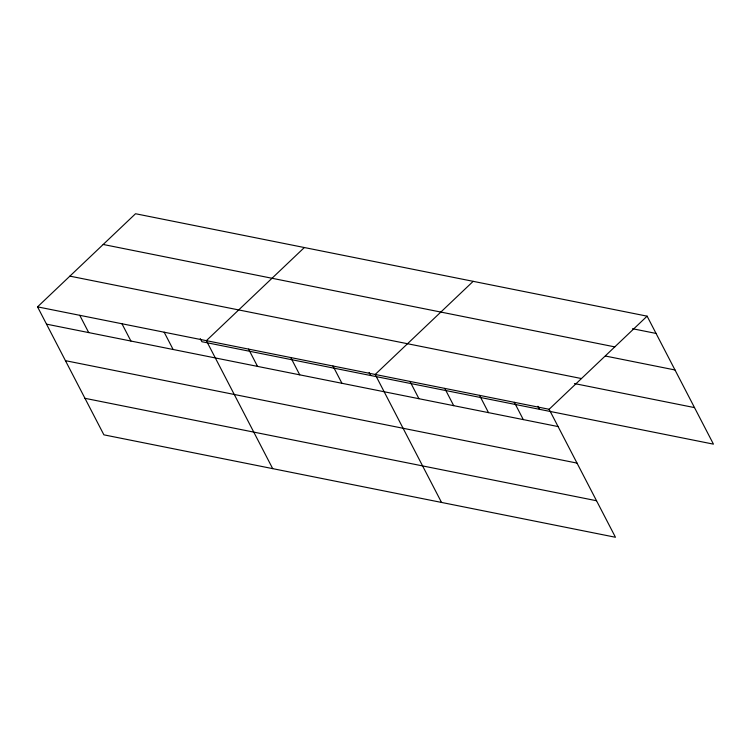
<?xml version="1.0" encoding="UTF-8"?>
<svg xmlns="http://www.w3.org/2000/svg" width="751" height="751" viewBox="0 0 751 751"><rect width="100%" height="100%" fill="white"/><g stroke="black" fill="none" stroke-linecap="round" stroke-linejoin="round"><path stroke-width="1.13" d="M37.55 306.859L549.122 409.286L615.463 537.265L103.891 434.838L37.55 306.859L135.537 213.735L647.109 316.162L713.45 444.141L201.878 341.714L200.301 338.673M304.352 247.53L206.365 340.663L272.707 468.643M473.177 281.334L375.19 374.458L441.532 502.447M549.122 409.286L647.109 316.162M632.502 328.713L656.064 333.435M103.197 244.469L614.778 346.887M605.428 356.04L674.999 369.971M69.89 276.133L581.462 378.551M574.44 383.564L694.515 407.605M46.506 324.141L558.077 426.568M65.44 360.668L577.021 463.095M84.957 398.312L596.529 500.739M537.932 406.272L539.518 409.314M514.341 402.32L523.297 419.602M479.551 395.355L488.507 412.637M444.761 388.389L453.717 405.671M409.98 381.424L418.936 398.706M369.116 372.468L370.694 375.519M332.984 366.009L341.94 383.292M290.778 357.56L299.733 374.843M248.572 349.112L257.527 366.385M164.169 332.214L173.124 349.487M121.962 323.765L130.918 341.038M79.756 315.307L88.712 332.59"/></g></svg>
